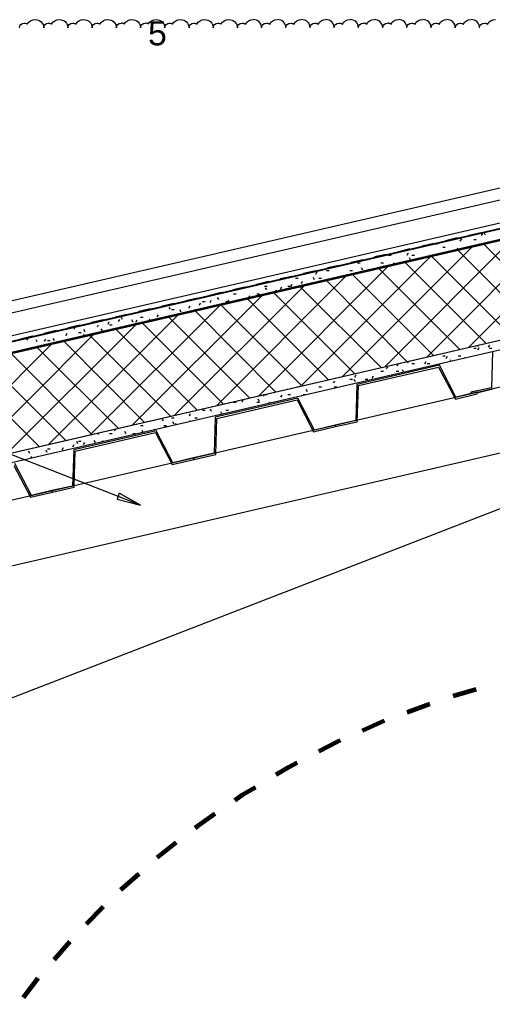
# Model space of a CAD drawing. Header units: inches. Extents: x -293 to 39679, y -468 to 488.
# Drawn here: x 460.71 to 480.7, y 446.53 to 487.82 of the extents above; entities that cross this region are included whole.
import ezdxf

# ---------------------------------------------------------------- set-up
doc = ezdxf.new("R2010")
doc.units = ezdxf.units.IN
doc.header["$MEASUREMENT"] = 0
doc.layers.add('PDF_Geometry', color=7, linetype='Continuous')
doc.layers.add('PDF_Text', color=7, linetype='Continuous')
doc.styles.add('PDF Arial', font='arial.ttf')

msp = doc.modelspace()

# ---------------------------------------------------------------- linework, layer by layer
at = {"layer": 'PDF_Geometry', "lineweight": 18}
for points in [[(460.71497, 487.46657), (460.71497, 487.46657)], [(461.73746, 487.46578), (461.73746, 487.46578)], [(461.73811, 487.46657), (461.73811, 487.46657)], [(462.76076, 487.46578), (462.76076, 487.46578)], [(462.76124, 487.46657), (462.76124, 487.46657)], [(463.78389, 487.46578), (463.78389, 487.46578)], [(463.78438, 487.46657), (463.78438, 487.46657)], [(464.80702, 487.46578), (464.80702, 487.46578)], [(464.80752, 487.46657), (464.80752, 487.46657)], [(465.83014, 487.46578), (465.83014, 487.46578)], [(465.83065, 487.46657), (465.83065, 487.46657)], [(466.85327, 487.46578), (466.85327, 487.46578)], [(466.85397, 487.46657), (466.85397, 487.46657)], [(467.8764, 487.46578), (467.8764, 487.46578)], [(467.8771, 487.46657), (467.8771, 487.46657)], [(468.89952, 487.46578), (468.89952, 487.46578)], [(468.90024, 487.46657), (468.90024, 487.46657)], [(469.92265, 487.46578), (469.92265, 487.46578)], [(469.92338, 487.46657), (469.92338, 487.46657)], [(470.94596, 487.46578), (470.94596, 487.46578)], [(470.94651, 487.46657), (470.94651, 487.46657)], [(471.96908, 487.46578), (471.96908, 487.46578)], [(471.96965, 487.46657), (471.96965, 487.46657)], [(472.99221, 487.46578), (472.99221, 487.46578)], [(472.99279, 487.46657), (472.99279, 487.46657)], [(474.01534, 487.46578), (474.01534, 487.46578)], [(474.01592, 487.46657), (474.01592, 487.46657)], [(475.03847, 487.46578), (475.03847, 487.46578)], [(475.03906, 487.46657), (475.03906, 487.46657)], [(476.06159, 487.46578), (476.06159, 487.46578)], [(476.0622, 487.46657), (476.0622, 487.46657)], [(477.08472, 487.46578), (477.08472, 487.46578)], [(477.08551, 487.46657), (477.08551, 487.46657)], [(478.10803, 487.46578), (478.10803, 487.46578)], [(478.10865, 487.46657), (478.10865, 487.46657)], [(479.13115, 487.46578), (479.13115, 487.46578)], [(479.13179, 487.46657), (479.13179, 487.46657)], [(480.15428, 487.46578), (480.15428, 487.46578)], [(480.15492, 487.46657), (480.15492, 487.46657)], [(440.26565, 471.31468), (493.52379, 483.60653)], [(440.37467, 470.82332), (493.63375, 483.11511)], [(441.3567, 470.08673), (494.38309, 482.32349)], [(479.213, 478.59886), (478.70922, 478.47637)], [(480.20927, 478.81678), (479.70337, 478.708)], [(478.21847, 478.3676), (477.71304, 478.24521)], [(476.2118, 477.90286), (475.7208, 477.79443)], [(477.20864, 478.13634), (476.71758, 478.01405)], [(474.22093, 477.44034), (473.72971, 477.33037)], [(475.21634, 477.6716), (474.72523, 477.56326)], [(472.22854, 476.97559), (471.7239, 476.86581)], [(473.22404, 477.20685), (472.71933, 477.09698)], [(471.23295, 476.75767), (470.72819, 476.63427)], [(469.24065, 476.29293), (468.73587, 476.16973)], [(470.23751, 476.52641), (469.73266, 476.40311)], [(467.23606, 475.83041), (466.74493, 475.72108)], [(468.23148, 476.06167), (467.74046, 475.93857)], [(465.24379, 475.36567), (464.75263, 475.25652)], [(466.24053, 475.59915), (465.74947, 475.48991)], [(463.25268, 474.91649), (462.74784, 474.79389)], [(464.24823, 475.1344), (463.75714, 475.02535)], [(462.25707, 474.68523), (461.75231, 474.56274)], [(461.2603, 474.45174), (460.75562, 474.32936)]]:
    msp.add_lwpolyline(points, dxfattribs=at)
at = {"layer": 'PDF_Geometry', "lineweight": 9}
for points in [[(465.83041, 467.31684), (417.81052, 486.07479)], [(493.21042, 481.77869), (441.84837, 469.92301)], [(448.53211, 471.50524), (493.27716, 481.8454)], [(441.88938, 469.51464), (493.21188, 481.35619)], [(442.14814, 469.51363), (493.20995, 481.3006)], [(491.01384, 480.79583), (444.03077, 469.9496)], [(480.27729, 478.7901), (480.22377, 478.69514)], [(480.41334, 478.72229), (480.35982, 478.80344)], [(478.38132, 478.31334), (478.36753, 478.34092)], [(478.59965, 478.20305), (478.70819, 478.20305)], [(479.37837, 478.54549), (479.32318, 478.46442)], [(479.40524, 478.51697), (479.36384, 478.57218)], [(479.91, 478.53215), (480.01866, 478.53215)], [(476.30774, 477.87617), (476.41684, 477.87617)], [(477.14005, 477.95845), (477.08549, 477.86378)], [(477.28999, 477.87617), (477.39909, 477.87617)], [(477.37254, 478.10922), (477.35893, 478.123)], [(479.2416, 478.13546), (479.22782, 478.16302)], [(474.99837, 477.5493), (475.10752, 477.5493)], [(475.47532, 477.68494), (475.46174, 477.65742)], [(475.98068, 477.5493), (476.08982, 477.5493)], [(476.09004, 477.42699), (476.07647, 477.39951)], [(476.52623, 477.5493), (476.51265, 477.50804)], [(477.23568, 477.67131), (477.19474, 477.75387)], [(473.2794, 477.15348), (473.22482, 477.05737)], [(473.68902, 477.22242), (473.79821, 477.22242)], [(474.67138, 477.22242), (474.7804, 477.22242)], [(475.21681, 477.2352), (475.16237, 477.33138)], [(475.63874, 477.30247), (475.63874, 477.30247)], [(444.0302, 465.74842), (491.01391, 476.59312)], [(444.11208, 465.76213), (491.01391, 476.59312)], [(471.06907, 476.56644), (471.17818, 476.56644)], [(472.05136, 476.56644), (472.16046, 476.56644)], [(472.21552, 476.63537), (472.16087, 476.53943)], [(472.37836, 476.89332), (472.48759, 476.89332)], [(472.66531, 476.75767), (472.61081, 476.66169)], [(473.18435, 476.82619), (473.14336, 476.92222)], [(473.3606, 476.89332), (473.46983, 476.89332)], [(444.1941, 465.37911), (491.01385, 476.18397)], [(469.36373, 476.26625), (469.36373, 476.26625)], [(469.75983, 476.23956), (469.86898, 476.23956)], [(470.42794, 476.15729), (470.40074, 476.08888)], [(470.74199, 476.23956), (470.85114, 476.23956)], [(471.16413, 476.40161), (471.10967, 476.49751)], [(471.55986, 476.36116), (471.55986, 476.38855)], [(471.77924, 476.51307), (471.72461, 476.41717)], [(467.9046, 475.72145), (467.85013, 475.62582)], [(468.35459, 475.84375), (468.29992, 475.74808)], [(468.45046, 475.91268), (468.55965, 475.91268)], [(468.80459, 475.95271), (468.75007, 475.85701)], [(469.13158, 475.9926), (469.07704, 476.08835)], [(469.43267, 475.91268), (469.54186, 475.91268)], [(469.56836, 475.89769), (469.52751, 475.96605)], [(469.54186, 475.91268), (469.52819, 475.89901)], [(466.5673, 475.35232), (466.51273, 475.27047)], [(467.0991, 475.58391), (467.04463, 475.66586)], [(467.13987, 475.58358), (467.24893, 475.58358)], [(467.54946, 475.46133), (467.49485, 475.5569)], [(468.12211, 475.58358), (468.17655, 475.58358)], [(468.23226, 475.59915), (468.23226, 475.59915)], [(464.04391, 474.91649), (463.98925, 474.83476)], [(464.49386, 475.03879), (464.43918, 474.9434)], [(464.52115, 474.92983), (464.6303, 474.92983)], [(464.94363, 475.16109), (464.8891, 475.06566)], [(465.06657, 475.16124), (465.01202, 475.25671)], [(465.51703, 475.03898), (465.46251, 475.1344)], [(465.6673, 475.12106), (465.6126, 475.02564)], [(465.83047, 475.25671), (465.93958, 475.25671)], [(466.2259, 475.13353), (466.19863, 475.17443)], [(462.7063, 474.5607), (462.65171, 474.46547)], [(463.04808, 474.75306), (463.00723, 474.80753)], [(463.21176, 474.60295), (463.32094, 474.60295)], [(463.42981, 474.52068), (463.41621, 474.47987)], [(463.48437, 474.62997), (463.42975, 474.72525)], [(464.22056, 474.66998), (464.16593, 474.76528)], [(446.55499, 453.82611), (498.88664, 474.08484)], [(461.01498, 474.32919), (461.01498, 474.34278)], [(461.06938, 474.35613), (461.02842, 474.27456)], [(461.46563, 474.20762), (461.4111, 474.30276)], [(461.80638, 474.32944), (461.75167, 474.23429)], [(461.9012, 474.27385), (462.01043, 474.27385)], [(462.18798, 474.26097), (462.13343, 474.35613)], [(480.11363, 474.01495), (480.0729, 474.06927)], [(480.57704, 474.06927), (480.52272, 473.9878)], [(479.09074, 473.79731), (479.07717, 473.83801)], [(479.90915, 473.94697), (480.01774, 473.94697)], [(480.12627, 473.96031), (480.07198, 473.86529)], [(480.56408, 473.94697), (480.67267, 473.94697)], [(480.70034, 473.79799), (480.65964, 472.27007)], [(444.03089, 463.75671), (485.77497, 473.40218)], [(476.71736, 473.27988), (476.66319, 473.18509)], [(477.15416, 473.38883), (477.11352, 473.30756)], [(477.29101, 473.29322), (477.39934, 473.29322)], [(477.88961, 473.35993), (477.83543, 473.26511)], [(477.94439, 473.29322), (478.05442, 473.29322)], [(478.08117, 473.5932), (478.08117, 473.60675)], [(478.59962, 473.6201), (478.70808, 473.6201)], [(478.79132, 473.59341), (478.73709, 473.49852)], [(478.95374, 473.40135), (478.92664, 473.45554)], [(479.25378, 473.6201), (479.36393, 473.6201)], [(479.51367, 473.55116), (479.50011, 473.52405)], [(478.46312, 473.22428), (474.97024, 472.40522)], [(475.03809, 472.36379), (478.42165, 473.14201)], [(475.98163, 472.96634), (476.08983, 472.96634)], [(476.26613, 473.15535), (476.21199, 473.07414)], [(476.63593, 472.96634), (476.74583, 472.96634)], [(476.94796, 472.93835), (476.89385, 473.03305)], [(478.42165, 473.14201), (479.13219, 471.79197)], [(479.15865, 471.87384), (478.46312, 473.22428)], [(474.02901, 472.55496), (473.97448, 472.47393)], [(474.67013, 472.63724), (474.77989, 472.63724)], [(474.9169, 472.52765), (474.86118, 472.6239)], [(474.93016, 472.80179), (474.87609, 472.70548)], [(474.97165, 472.40598), (474.92947, 470.8925)], [(475.32534, 472.63724), (475.4351, 472.63724)], [(475.65257, 472.75954), (475.59851, 472.66324)], [(472.35197, 472.28368), (472.35197, 472.27019)], [(472.44711, 472.31036), (472.4881, 472.31036)], [(472.88367, 472.1053), (472.82921, 472.2014)], [(473.36112, 472.31036), (473.47025, 472.31036)], [(474.01589, 472.31036), (474.12502, 472.31036)], [(474.98578, 470.83751), (475.03976, 472.36595)], [(479.13175, 471.79114), (480.06009, 472.01017)], [(480.03316, 472.0791), (479.16019, 471.87519)], [(480.66067, 472.27034), (479.7871, 472.07977)], [(479.78711, 472.0791), (479.80059, 472.01169)], [(480.06012, 472.01169), (480.03316, 472.0791)], [(480.04526, 472.06453), (480.71467, 472.22809)], [(445.01284, 461.20641), (490.48212, 471.70997)], [(472.47399, 471.83228), (468.98156, 471.02745)], [(469.05071, 470.9744), (472.44768, 471.76557)], [(469.76025, 471.65661), (469.86946, 471.65661)], [(470.16946, 471.76557), (470.11475, 471.66962)], [(470.74242, 471.65661), (470.85163, 471.65661)], [(470.85114, 471.69629), (470.79659, 471.79225)], [(471.0559, 471.98348), (471.01497, 471.9161)], [(471.06955, 471.98348), (471.17872, 471.98348)], [(471.27431, 471.62956), (471.24705, 471.66995)], [(471.79295, 471.9568), (471.73837, 471.87426)], [(472.05171, 471.98348), (472.16088, 471.98348)], [(472.44768, 471.76557), (473.1434, 470.41553)], [(473.18335, 470.48191), (472.47399, 471.83228)], [(472.70654, 471.98348), (472.78842, 471.98348)], [(467.93205, 471.16518), (467.87746, 471.06944)], [(468.44959, 471.32751), (468.55866, 471.32751)], [(468.83244, 471.27394), (468.77781, 471.36976)], [(469.26899, 471.16502), (469.21438, 471.2608)], [(469.43176, 471.32751), (469.541, 471.32751)], [(466.79969, 470.86493), (466.74514, 470.9606)], [(467.14023, 471.00063), (467.24935, 471.00063)], [(467.24897, 470.74045), (467.19428, 470.83608)], [(467.318, 470.76937), (467.29066, 470.7006)], [(467.93188, 470.85148), (467.91812, 470.87833)], [(468.12257, 471.00063), (468.23169, 471.00063)], [(468.98154, 471.02731), (468.94075, 469.51303)], [(469.00956, 469.45996), (469.05051, 470.97394)], [(474.93058, 470.89167), (474.05636, 470.68696)], [(474.07073, 470.63141), (474.98336, 470.83608)], [(466.48596, 470.45583), (463.0072, 469.65169)], [(463.06137, 469.59636), (466.45835, 470.3869)], [(464.0711, 470.37356), (464.0165, 470.27809)], [(464.52164, 470.34687), (464.63083, 470.34687)], [(464.76615, 470.45384), (464.72527, 470.52254)], [(465.21625, 470.33144), (465.16181, 470.42692)], [(465.50381, 470.34687), (465.613, 470.34687)], [(465.83103, 470.67375), (465.94001, 470.67375)], [(465.94011, 470.40048), (465.89924, 470.46917)], [(466.43047, 470.52254), (466.41689, 470.50914)], [(466.45835, 470.3869), (467.16766, 469.03695)], [(467.19545, 469.10554), (466.48596, 470.45583)], [(466.8132, 470.67375), (466.92235, 470.67375)], [(466.86818, 470.64707), (466.85444, 470.60683)], [(473.14155, 470.41357), (474.07026, 470.6315)], [(474.05763, 470.68709), (473.18406, 470.48253)], [(474.07104, 470.63176), (474.05763, 470.68709)], [(474.05763, 470.68709), (474.07104, 470.63176)], [(462.73423, 470.03326), (462.72068, 470.06002)], [(463.18384, 469.9091), (463.12932, 470.00443)], [(463.21097, 470.01777), (463.32019, 470.01777)], [(463.45734, 469.9644), (463.40266, 469.86908)], [(463.92141, 469.96471), (463.86671, 470.04668)], [(464.19329, 470.01777), (464.27508, 470.01777)], [(461.15125, 469.50009), (461.0968, 469.59528)], [(461.8888, 469.54232), (461.83418, 469.63753)], [(461.9016, 469.69089), (462.01086, 469.69089)], [(462.55731, 469.73314), (462.50267, 469.6379)], [(463.00726, 469.65087), (462.95264, 468.12249)], [(463.00717, 469.85545), (462.95268, 469.76016)], [(463.02017, 468.08057), (463.06125, 469.59528)], [(468.94071, 469.513), (468.06755, 469.30765)], [(461.21982, 469.36402), (461.17894, 469.2956)], [(467.16802, 469.03657), (468.08217, 469.24172)], [(468.06754, 469.30843), (467.19454, 469.10323)], [(468.06754, 469.30843), (468.08122, 469.24003)], [(468.08122, 469.24003), (468.06754, 469.30843)], [(468.08188, 469.24097), (469.00962, 469.45963)], [(460.4691, 468.99489), (461.17846, 467.65849)], [(461.21965, 467.72702), (460.51024, 469.07717)], [(461.17874, 467.65894), (462.10634, 467.86305)], [(462.07956, 467.93198), (461.2201, 467.72783)], [(462.10678, 467.86393), (462.07956, 467.93198)], [(462.07956, 467.93198), (462.10678, 467.86393)], [(462.95271, 468.12322), (462.07969, 467.9322)], [(462.10622, 467.86341), (463.02029, 468.08097)]]:
    msp.add_lwpolyline(points, dxfattribs=at)
at = {"layer": 'PDF_Geometry', "color": 250, "lineweight": 9, "true_color": 0x191919}
for points in [[(479.70553, 473.98995), (485.1755, 479.44607)], [(477.9319, 473.56625), (483.38892, 479.03692)], [(476.15838, 473.15642), (481.61541, 478.62777)], [(474.37004, 472.74615), (479.83976, 478.21639)], [(483.75761, 474.91659), (480.34662, 478.32758)], [(472.59664, 472.33637), (478.06648, 477.80724)], [(481.54631, 474.41278), (478.12252, 477.82281)], [(482.65204, 474.65726), (479.2406, 478.08075)], [(470.82324, 471.92832), (476.28012, 477.39809)], [(480.42717, 474.15234), (477.01722, 477.56264)], [(469.04984, 471.51859), (474.50664, 476.98893)], [(478.20418, 473.63367), (474.79367, 477.04453)], [(479.32184, 473.8919), (475.89805, 477.30247)], [(467.26292, 471.1095), (472.73339, 476.56644)], [(475.99433, 473.12992), (472.57011, 476.53976)], [(477.09856, 473.37271), (473.68797, 476.7977)], [(465.48951, 470.69979), (470.96001, 476.15729)], [(474.87493, 472.86951), (471.46451, 476.27959)], [(463.71617, 470.29182), (469.173, 475.74813)], [(472.65155, 472.3509), (469.24097, 475.76148)], [(473.7708, 472.6113), (470.34661, 476.02164)], [(461.94275, 469.88216), (467.39958, 475.33898)], [(471.54714, 472.09223), (468.13649, 475.51687)], [(460.15565, 469.47252), (465.62624, 474.92983)], [(469.32359, 471.58901), (465.913, 474.99876)], [(470.42785, 471.8455), (467.01732, 475.25671)], [(458.38232, 469.06461), (463.83906, 474.52068)], [(467.09875, 471.06827), (463.68826, 474.47843)], [(468.2181, 471.32864), (464.79385, 474.73859)], [(456.6088, 468.65503), (462.06563, 474.11152)], [(465.99433, 470.80969), (462.58378, 474.23382)], [(463.77095, 470.30477), (460.36035, 473.71571)], [(464.87644, 470.56512), (461.46585, 473.97588)], [(462.66523, 470.04443), (459.24124, 473.45554)], [(461.54734, 469.78629), (458.13687, 473.1976)]]:
    msp.add_lwpolyline(points, dxfattribs=at)
at = {"layer": 'PDF_Geometry', "lineweight": 9}
msp.add_lwpolyline([(465.83116, 467.31864), (464.93091, 467.82302), (464.83534, 467.5642)], close=True, dxfattribs=at)
at = {"layer": 'PDF_Geometry', "color": 253, "lineweight": 60, "true_color": 0xa9a9a9}
for points in [[(479.03619, 459.25584), (480.00603, 459.54213)], [(477.0989, 458.57379), (478.05523, 458.9284)], [(475.20259, 457.79659), (476.14513, 458.21905)], [(473.36189, 456.92195), (474.15291, 457.33181)], [(474.15246, 457.33095), (474.27529, 457.38518)], [(472.10675, 456.26657), (472.44687, 456.44457)], [(471.56026, 455.9395), (472.10503, 456.26668)], [(469.81454, 454.8633), (470.12916, 455.08147)], [(470.12759, 455.08067), (470.68797, 455.40835)], [(468.24556, 453.77131), (468.98318, 454.28985)], [(468.13733, 453.68995), (468.24586, 453.77174)], [(466.52629, 452.43496), (467.33255, 453.06239)], [(464.9986, 451.0707), (465.76327, 451.75266)], [(463.53848, 449.63741), (464.26172, 450.36065)], [(462.17398, 448.1226), (462.84209, 448.88637)], [(460.87902, 446.52648), (461.50623, 447.34537)]]:
    msp.add_lwpolyline(points, dxfattribs=at)
at = {"layer": 'PDF_Geometry', "lineweight": 18}
for centre, radius, start, end in [((470.59397, 487.46838), 0.352, 359.576962, 90.451822), ((471.6171, 487.46838), 0.352, 359.576962, 90.451822), ((472.64022, 487.46838), 0.352, 359.576962, 90.451822), ((473.66335, 487.46838), 0.352, 359.576962, 90.451822), ((474.68652, 487.46842), 0.35196, 359.570742, 90.429258), ((475.70976, 487.46853), 0.35185, 359.552561, 90.447439), ((476.73288, 487.46853), 0.35185, 359.552561, 90.447439), ((477.75604, 487.46838), 0.352, 359.576962, 90.451822), ((478.77917, 487.46838), 0.352, 359.576962, 90.451822), ((479.80229, 487.46838), 0.352, 359.576962, 90.451822), ((465.00599, 487.40325), 0.2682, 57.887826, 88.686238), ((466.02913, 487.40325), 0.2682, 57.887826, 88.686238), ((475.23754, 487.40325), 0.2682, 57.887826, 88.686238), ((476.26068, 487.40325), 0.2682, 57.887826, 88.686238)]:
    msp.add_arc(centre, radius, start, end, dxfattribs=at)
for points in [[(461.04183, 487.62971), (461.11007, 487.75265), (461.23284, 487.82036), (461.36915, 487.82036)], [(461.36915, 487.82036), (461.57388, 487.82036), (461.73746, 487.67069), (461.73746, 487.46578)], [(462.06496, 487.62971), (462.1332, 487.75265), (462.25597, 487.82036), (462.39228, 487.82036)], [(462.39228, 487.82036), (462.59701, 487.82036), (462.76076, 487.67069), (462.76076, 487.46578)], [(463.08808, 487.62971), (463.15633, 487.75265), (463.2791, 487.82036), (463.41558, 487.82036)], [(463.41558, 487.82036), (463.62014, 487.82036), (463.78389, 487.67069), (463.78389, 487.46578)], [(464.11121, 487.62971), (464.17945, 487.75265), (464.30222, 487.82036), (464.43871, 487.82036)], [(464.43871, 487.82036), (464.64327, 487.82036), (464.80702, 487.67069), (464.80702, 487.46578)], [(465.13434, 487.62971), (465.20258, 487.75265), (465.32535, 487.82036), (465.46184, 487.82036)], [(465.46184, 487.82036), (465.66639, 487.82036), (465.83014, 487.67069), (465.83014, 487.46578)], [(466.15747, 487.62971), (466.22571, 487.75265), (466.34848, 487.82036), (466.48497, 487.82036)], [(466.48497, 487.82036), (466.68952, 487.82036), (466.85327, 487.67069), (466.85327, 487.46578)], [(467.18077, 487.62971), (467.24884, 487.75265), (467.3716, 487.82036), (467.50809, 487.82036)], [(467.50809, 487.82036), (467.71265, 487.82036), (467.8764, 487.67069), (467.8764, 487.46578)], [(468.2039, 487.62971), (468.27214, 487.75265), (468.39491, 487.82036), (468.53122, 487.82036)], [(468.53122, 487.82036), (468.73595, 487.82036), (468.89952, 487.67069), (468.89952, 487.46578)], [(469.22702, 487.62971), (469.29527, 487.75265), (469.41804, 487.82036), (469.55435, 487.82036)], [(469.55435, 487.82036), (469.75908, 487.82036), (469.92265, 487.67069), (469.92265, 487.46578)], [(470.26387, 487.61545), (470.3184, 487.75265), (470.44116, 487.82036), (470.59119, 487.82036)], [(471.287, 487.61545), (471.34152, 487.75265), (471.46429, 487.82036), (471.61432, 487.82036)], [(472.31013, 487.61545), (472.36465, 487.75265), (472.48742, 487.82036), (472.63745, 487.82036)], [(473.33325, 487.61545), (473.38778, 487.75265), (473.51055, 487.82036), (473.66058, 487.82036)], [(474.35638, 487.61545), (474.4109, 487.75265), (474.53367, 487.82036), (474.68388, 487.82036)], [(475.37951, 487.61545), (475.43403, 487.75265), (475.5568, 487.82036), (475.70701, 487.82036)], [(476.40264, 487.61545), (476.45734, 487.75265), (476.58011, 487.82036), (476.73014, 487.82036)], [(477.42576, 487.61545), (477.48046, 487.75265), (477.60323, 487.82036), (477.75326, 487.82036)], [(478.44907, 487.61545), (478.50359, 487.75265), (478.62636, 487.82036), (478.77639, 487.82036)], [(479.47219, 487.61545), (479.52672, 487.75265), (479.64949, 487.82036), (479.79952, 487.82036)], [(480.49532, 487.61545), (480.54985, 487.75265), (480.67261, 487.82036), (480.82264, 487.82036)], [(460.71497, 487.46657), (460.71497, 487.58946), (460.79689, 487.67138), (460.9196, 487.67138)], [(460.9196, 487.67138), (460.96056, 487.67138), (461.01505, 487.65713), (461.05602, 487.63042)], [(461.73811, 487.46657), (461.73811, 487.58946), (461.82003, 487.67138), (461.94273, 487.67138)], [(461.94273, 487.67138), (461.9837, 487.67138), (462.03819, 487.65713), (462.07915, 487.63042)], [(462.76124, 487.46657), (462.76124, 487.58946), (462.84317, 487.67138), (462.96587, 487.67138)], [(462.96587, 487.67138), (463.00683, 487.67138), (463.06133, 487.65713), (463.10229, 487.63042)], [(463.78438, 487.46657), (463.78438, 487.58946), (463.8663, 487.67138), (463.98901, 487.67138)], [(463.98901, 487.67138), (464.02997, 487.67138), (464.08446, 487.65713), (464.12543, 487.63042)], [(464.80752, 487.46657), (464.80752, 487.58946), (464.88944, 487.67138), (465.01214, 487.67138)], [(465.83065, 487.46657), (465.83065, 487.58946), (465.91258, 487.67138), (466.03528, 487.67138)], [(466.85397, 487.46657), (466.85397, 487.58946), (466.93571, 487.67138), (467.0586, 487.67138)], [(467.0586, 487.67138), (467.09938, 487.67138), (467.15405, 487.65713), (467.19501, 487.63042)], [(467.8771, 487.46657), (467.8771, 487.58946), (467.95885, 487.67138), (468.08173, 487.67138)], [(468.08173, 487.67138), (468.12251, 487.67138), (468.17719, 487.65713), (468.21815, 487.63042)], [(468.90024, 487.46657), (468.90024, 487.58946), (468.98199, 487.67138), (469.10487, 487.67138)], [(469.10487, 487.67138), (469.14583, 487.67138), (469.20033, 487.65713), (469.24129, 487.63042)], [(469.92338, 487.46657), (469.92338, 487.58946), (470.00512, 487.67138), (470.12801, 487.67138)], [(470.12801, 487.67138), (470.16897, 487.67138), (470.22346, 487.65713), (470.26442, 487.63042)], [(470.94651, 487.46657), (470.94651, 487.58946), (471.02844, 487.67138), (471.15114, 487.67138)], [(471.15114, 487.67138), (471.1921, 487.67138), (471.2466, 487.65713), (471.28756, 487.63042)], [(471.96965, 487.46657), (471.96965, 487.58946), (472.05157, 487.67138), (472.17428, 487.67138)], [(472.17428, 487.67138), (472.21524, 487.67138), (472.26974, 487.65713), (472.3107, 487.63042)], [(472.99279, 487.46657), (472.99279, 487.58946), (473.07471, 487.67138), (473.19742, 487.67138)], [(473.19742, 487.67138), (473.23838, 487.67138), (473.29287, 487.65713), (473.33383, 487.63042)], [(474.01592, 487.46657), (474.01592, 487.58946), (474.09785, 487.67138), (474.22055, 487.67138)], [(474.22055, 487.67138), (474.26151, 487.67138), (474.31601, 487.65713), (474.35697, 487.63042)], [(475.03906, 487.46657), (475.03906, 487.58946), (475.12098, 487.67138), (475.24369, 487.67138)], [(476.0622, 487.46657), (476.0622, 487.58946), (476.14412, 487.67138), (476.26682, 487.67138)], [(477.08551, 487.46657), (477.08551, 487.58946), (477.16726, 487.67138), (477.29014, 487.67138)], [(477.29014, 487.67138), (477.33092, 487.67138), (477.3856, 487.65713), (477.42656, 487.63042)], [(478.10865, 487.46657), (478.10865, 487.58946), (478.19039, 487.67138), (478.31328, 487.67138)], [(478.31328, 487.67138), (478.35406, 487.67138), (478.40873, 487.65713), (478.44969, 487.63042)], [(479.13179, 487.46657), (479.13179, 487.58946), (479.21353, 487.67138), (479.33641, 487.67138)], [(479.33641, 487.67138), (479.37737, 487.67138), (479.43187, 487.65713), (479.47283, 487.63042)], [(480.15492, 487.46657), (480.15492, 487.58946), (480.23667, 487.67138), (480.35955, 487.67138)], [(480.35955, 487.67138), (480.40051, 487.67138), (480.45501, 487.65713), (480.49597, 487.63042)]]:
    msp.add_open_spline(points, degree=3, dxfattribs=at)

# ---------------------------------------------------------------- texts
at = {"layer": 'PDF_Text', "insert": (466.14444, 486.71688), "char_height": 1.02043, "attachment_point": 7, "style": 'PDF Arial'}
msp.add_mtext('5', dxfattribs=at)

doc.saveas('drawing.dxf')
